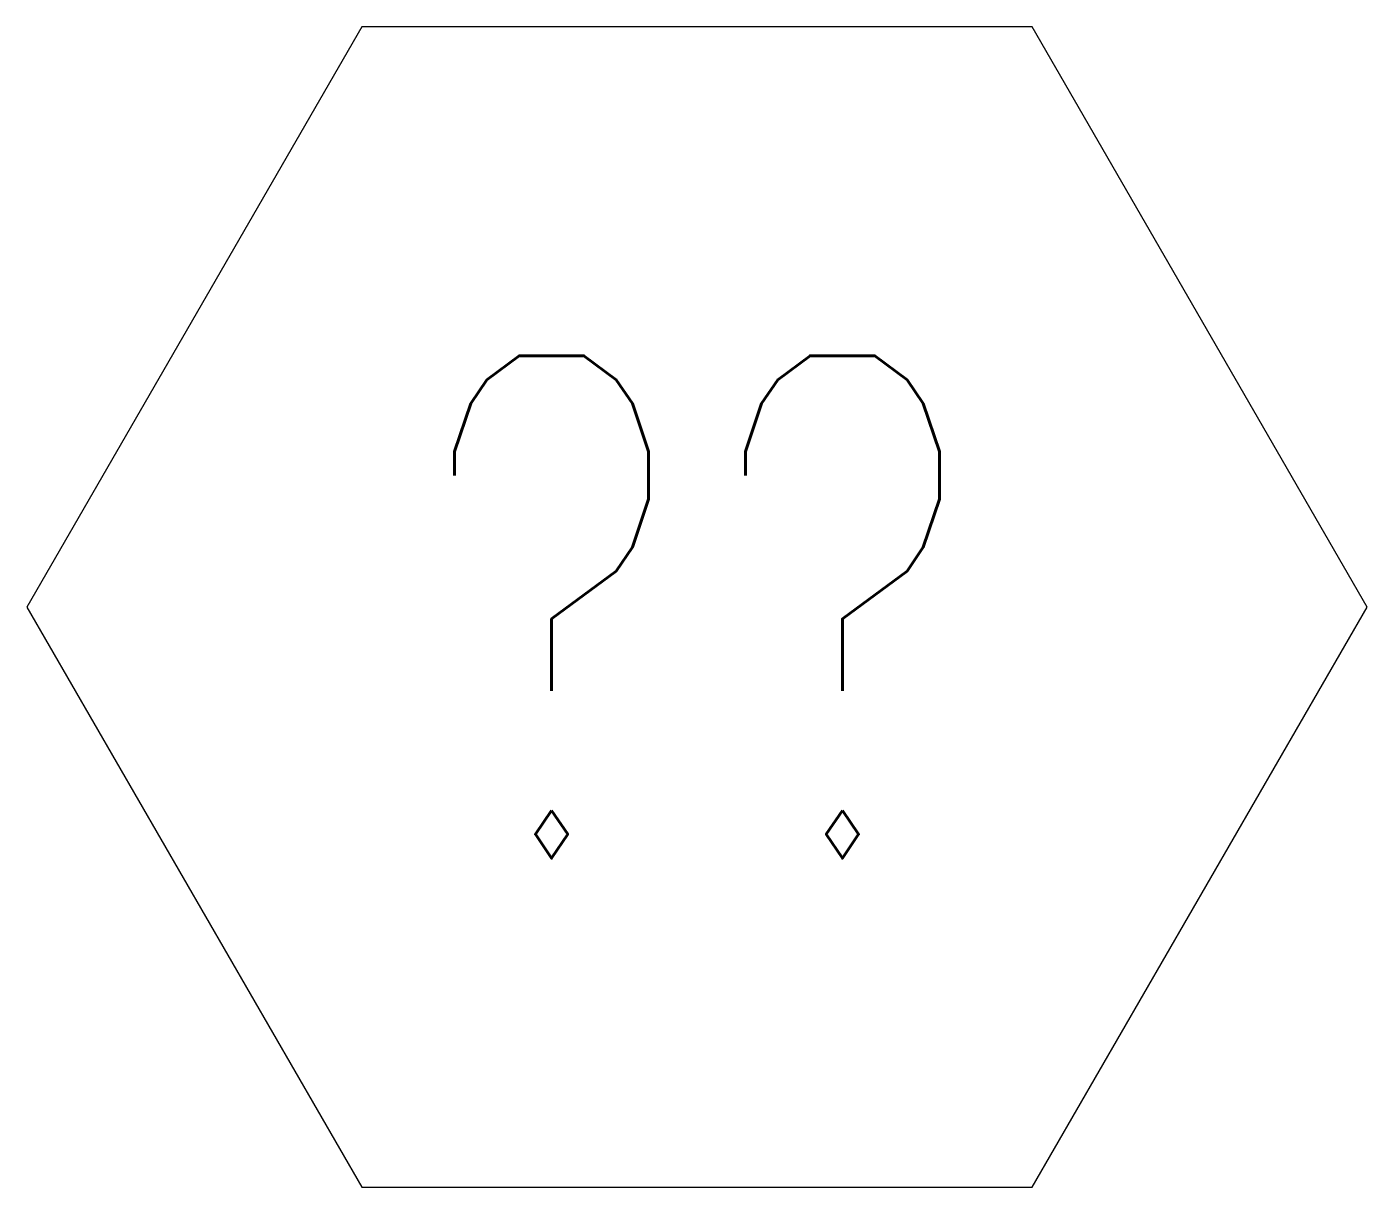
# Model space of a CAD drawing. Extents: x -0.125 to 0.125, y -0.108 to 0.108.
import ezdxf
from ezdxf.enums import TextEntityAlignment as Align

# ---------------------------------------------------------------- set-up
doc = ezdxf.new("R2010")
doc.units = 0
doc.header["$LTSCALE"] = 32
doc.header["$MEASUREMENT"] = 0
doc.layers.get('0').update_dxf_attribs({"linetype": 'CONTINUOUS'})
doc.layers.add('M-BLKA', color=4, linetype='CONTINUOUS')
doc.styles.add('BRA-ATT', font='romans.shx', dxfattribs={"width": 0.75})

msp = doc.modelspace()

# ---------------------------------------------------------------- linework, layer by layer
msp.add_lwpolyline([(0.125, 0), (0.0625, 0.10825), (-0.0625, 0.10825), (-0.125, 0), (-0.0625, -0.10825), (0.0625, -0.10825)], close=True)

# ---------------------------------------------------------------- texts
at = {"layer": 'M-BLKA', "style": 'BRA-ATT', "width": 0.75}
msp.add_attdef('??', text='', height=0.09375, dxfattribs=at).set_placement((0, 0), align=Align.MIDDLE)

doc.saveas('drawing.dxf')
